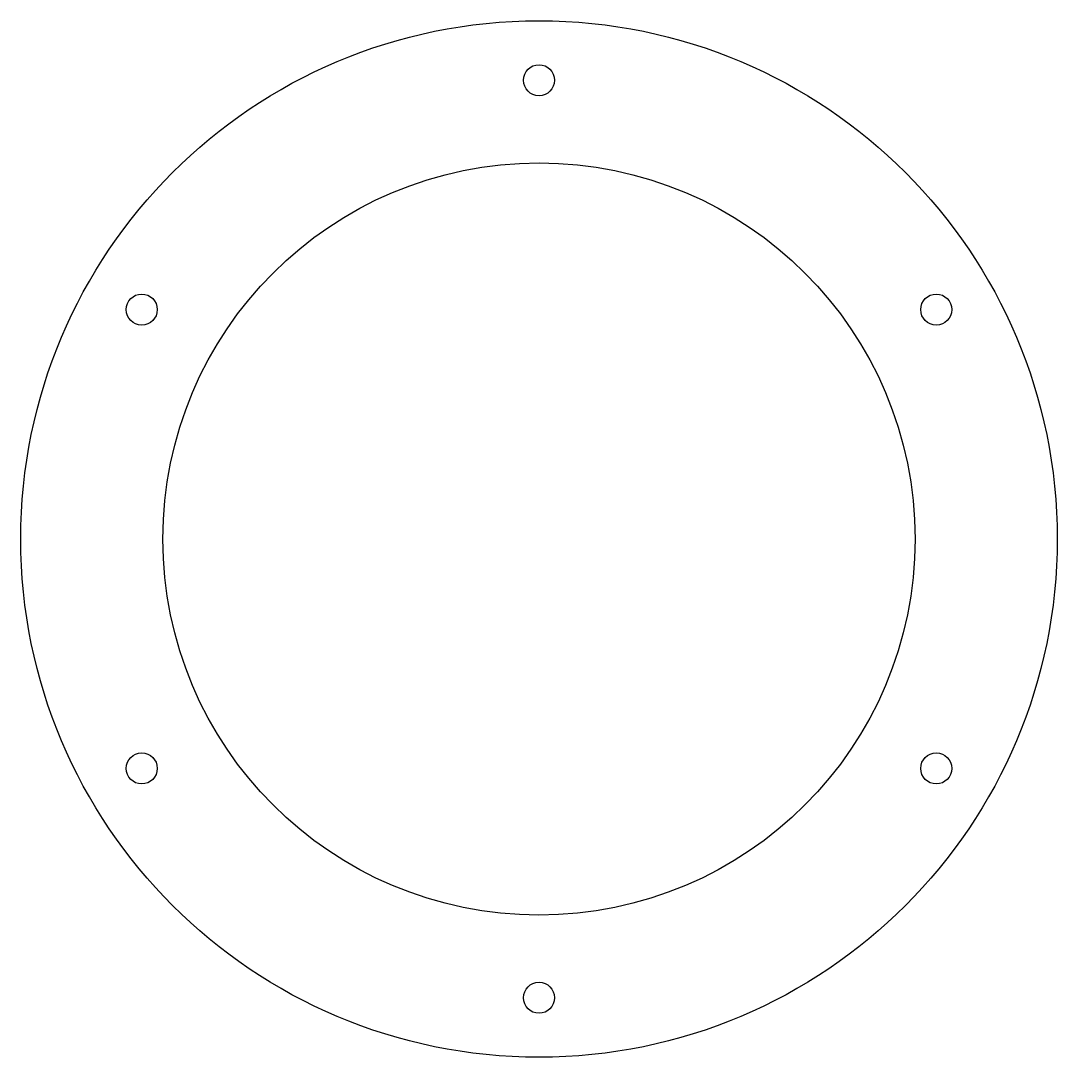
# Model space of a CAD drawing. Extents: x -70 to 70, y -70 to 70.
import ezdxf

# ---------------------------------------------------------------- set-up
doc = ezdxf.new("R2010")
doc.units = 0
doc.layers.add('VISIBLE', color=7, linetype='CONTINUOUS')

msp = doc.modelspace()

# ---------------------------------------------------------------- linework, layer by layer
at = {"layer": 'VISIBLE'}
for centre, radius in [((0, 0), 70), ((0, 61.96), 2.1), ((0, 0), 50.8), ((-53.66, 30.98), 2.1), ((53.66, 30.98), 2.1), ((-53.66, -30.98), 2.1), ((53.66, -30.98), 2.1), ((0, -61.96), 2.1)]:
    msp.add_circle(centre, radius, dxfattribs=at)

doc.saveas('drawing.dxf')
